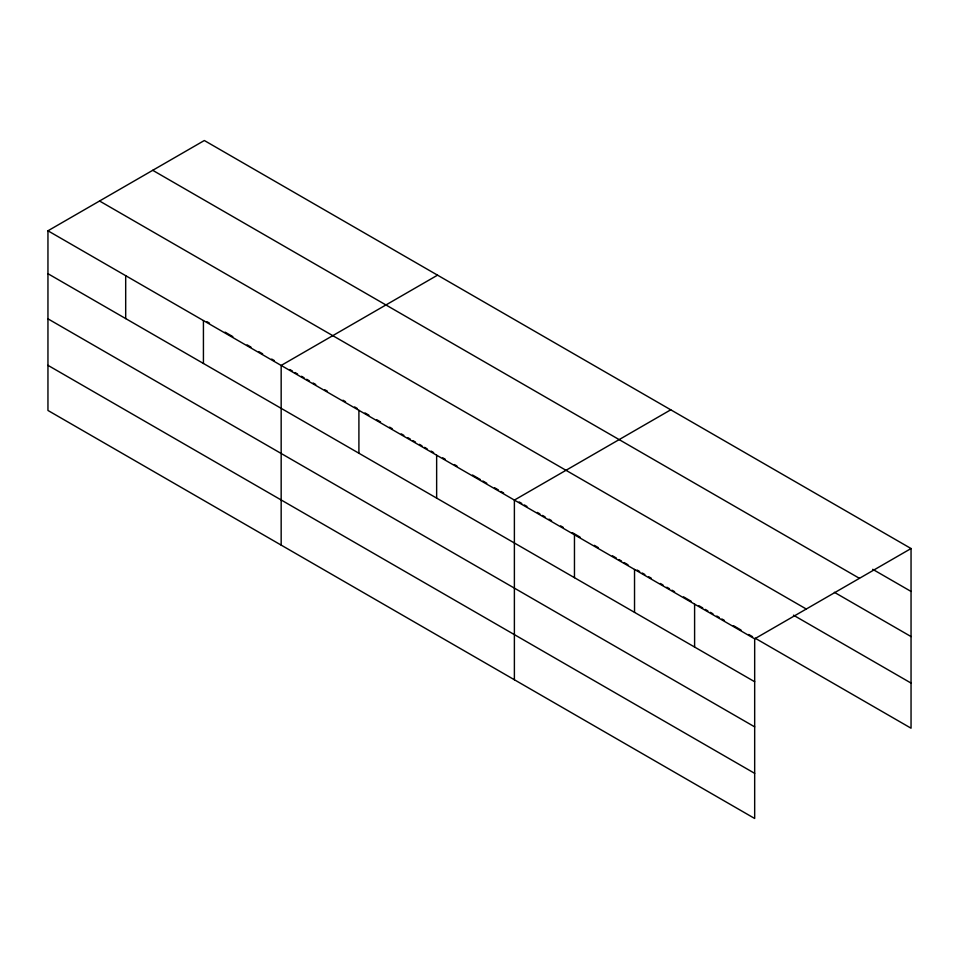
<?xml version="1.0" encoding="UTF-8"?>
<svg xmlns="http://www.w3.org/2000/svg" width="959" height="959" viewBox="0 0 959 959"><rect width="100%" height="100%" fill="white"/><g stroke="black" fill="none" stroke-linecap="round" stroke-linejoin="round"><path stroke-width="1.44" d="M47.95 230.795L754.673 638.826L754.673 818.483L47.95 410.464L47.95 230.795L204.327 140.517L911.05 548.536L911.05 728.205L755.117 638.179M437.544 275.161L281.167 365.451L281.167 545.108M670.761 409.805L514.384 500.095L514.384 679.751M754.673 638.826L911.05 548.536M872.702 569.31L911.05 591.439M152.721 170.306L859.444 578.337M834.366 592.302L911.05 636.572M99.556 201.006L806.279 609.025M793.465 615.187L911.05 683.072M206.916 321.673L209.506 323.171M225.053 332.15L232.833 336.633M247.086 344.868L250.97 347.11M258.738 351.593L262.634 353.835M271.697 359.074L274.286 360.572M289.834 369.551L292.435 371.049M295.024 372.548L297.614 374.034M301.498 376.288L304.087 377.774M306.688 379.273L309.277 380.771M313.161 383.013L315.751 384.511M324.825 389.75L327.415 391.248M342.962 400.215L345.552 401.713M354.626 406.952L357.216 408.45M364.983 412.933L368.879 415.175M376.647 419.67L380.531 421.912M389.606 427.151L392.195 428.649M401.27 433.876L403.859 435.374M407.743 437.616L410.332 439.114M412.921 440.613L415.523 442.111M419.407 444.353L421.996 445.851M424.585 447.35L427.175 448.848M431.071 451.09L433.66 452.588M442.722 457.815L445.324 459.313M454.386 464.552L456.975 466.05M472.523 475.029L480.303 479.512M482.892 481.01L486.776 483.252M494.556 487.735L498.44 489.989M501.03 491.476L503.619 492.974M519.167 501.953L521.768 503.451M524.357 504.949L526.947 506.436M537.316 512.43L539.905 513.916M542.494 515.415L545.084 516.913M548.968 519.155L551.557 520.653M560.631 525.892L563.221 527.39M572.295 532.629L580.063 537.112M594.316 545.335L598.212 547.589M612.453 555.812L616.349 558.054M618.939 559.553L621.528 561.051M624.117 562.549L628.001 564.791M637.076 570.03L639.665 571.516M642.254 573.014L644.856 574.513M648.74 576.755L651.329 578.253M660.403 583.492L662.993 584.99M666.877 587.232L669.466 588.73M672.043 590.217L674.597 591.691M683.539 596.858L691.211 601.281M698.883 605.704L702.719 607.922M705.273 609.397L707.826 610.871M710.391 612.345L712.945 613.82M716.781 616.038L719.334 617.512M721.887 618.987L724.441 620.461M733.395 625.628L741.055 630.063M748.727 634.486L752.563 636.704M47.95 273.699L754.673 681.729M47.95 318.832L754.673 726.862M47.95 365.331L754.673 773.35M694.604 604.134L694.604 647.049M634.534 569.454L634.534 612.357M574.465 534.774L574.465 577.678M436.645 455.213L436.645 498.117M358.906 410.332L358.906 453.235M203.428 320.558L203.428 363.473M125.689 275.677L125.689 318.592"/></g></svg>
